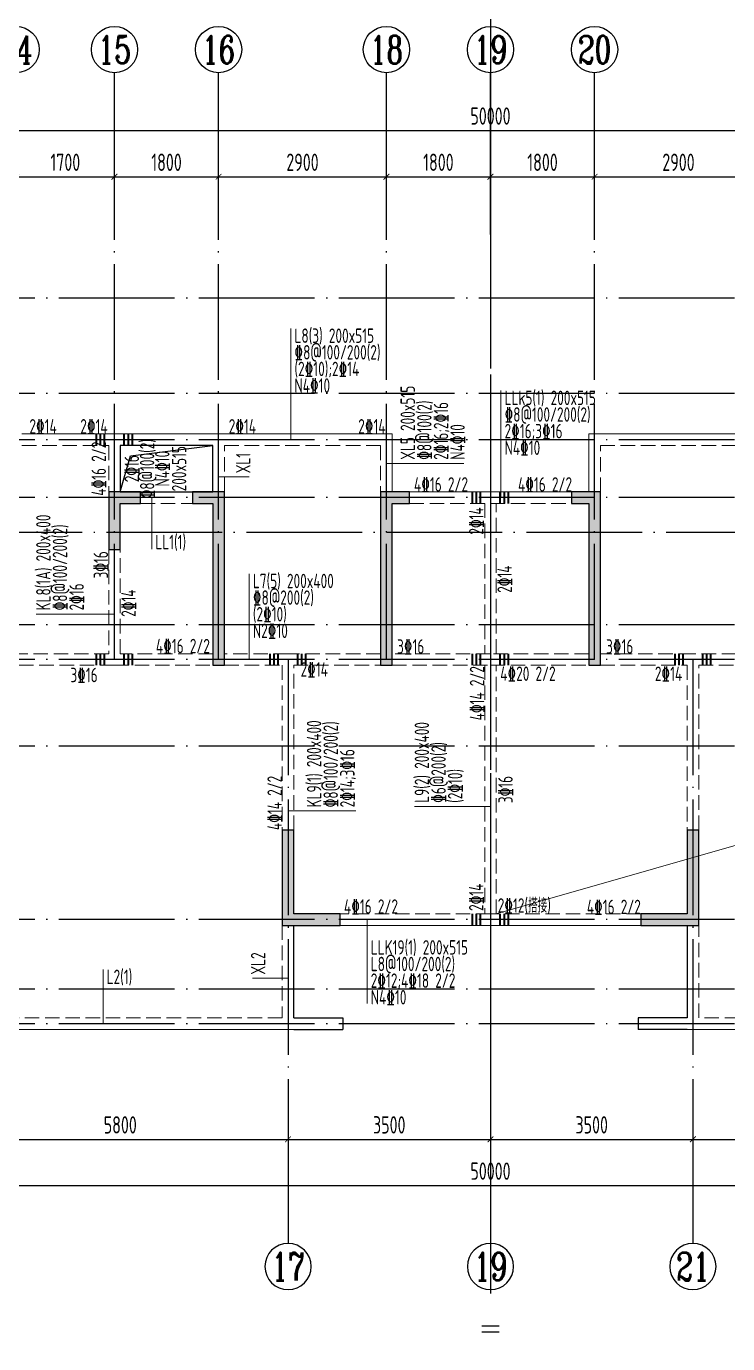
# Model space of a CAD drawing. Extents: x -668857 to 143095, y -247466 to 228182.
# Drawn here: x -80757 to -68633, y -84212 to -61426 of the extents above; entities that cross this region are included whole.
import ezdxf
from ezdxf.enums import TextEntityAlignment as Align

# ---------------------------------------------------------------- set-up
doc = ezdxf.new("R2010")
doc.units = 0
doc.header["$LTSCALE"] = 1000
for name, pattern in [('CENTER', [8, 5, -1, 1, -1]), ('DASH', [0.35, 0.25, -0.1]), ('DOTE', [2.42, 2, -0.2, 0.02, -0.2])]:
    doc.linetypes.add(name, pattern=pattern)
doc.layers.get('0').update_dxf_attribs({"linetype": 'CONTINUOUS'})
doc.layers.get('DEFPOINTS').update_dxf_attribs({"linetype": 'CONTINUOUS'})
for name, color, linetype in [('A-AXIS', 1, 'CONTINUOUS'), ('A-DOTE', 10, 'DOTE'), ('AXIS_NUM', 7, 'CONTINUOUS'), ('BEAM_CON', 4, 'CONTINUOUS'), ('S-D洞口', 4, 'CONTINUOUS'), ('S-L主梁线', 4, 'DASH'), ('S-L梁编号', 6, 'CONTINUOUS'), ('S-L梁配筋', 7, 'CONTINUOUS'), ('S-Q墙填充', 252, 'CONTINUOUS'), ('S-Q墙实线', 6, 'CONTINUOUS'), ('S-Y一般标注', 3, 'CONTINUOUS'), ('THIN', 7, 'CONTINUOUS')]:
    doc.layers.add(name, color=color, linetype=linetype)
doc.layers.add('梁附加箍筋', color=1, linetype='CONTINUOUS', lineweight=35)
doc.styles.add('TSSD_Axis', font='complex.shx', dxfattribs={"width": 0.7, "bigfont": 'hztxt.shx'})
doc.styles.add('TSSD_DIMENSION', font='Tssdeng.shx', dxfattribs={"width": 0.7, "bigfont": 'tssdchn.shx'})
doc.styles.add('TSSD_REIN', font='tssdeng.shx', dxfattribs={"width": 0.7, "height": 300, "bigfont": 'tssdchn.shx'})
doc.dimstyles.new('TSSD_100_100', dxfattribs={"dimtxt": 300, "dimasz": 100, "dimexe": 100, "dimexo": 250, "dimgap": 100, "dimtad": 1, "dimdec": 0, "dimzin": 0, "dimdsep": 46, "dimtxsty": 'TSSD_DIMENSION', "dimblk": 'ARCHTICK', "dimcen": 0, "dimdle": 100, "dimclrt": 7, "dimadec": 0, "dimazin": 0, "dimtfac": 1, "dimtdec": 0, "dimtix": 1, "dimtmove": 2, "dimatfit": 3, "dimldrblk": 'ARCHTICK', "dimfxl": 0, "dimtolj": 1, "dimtzin": 0, "dimarcsym": 0})

# ---------------------------------------------------------------- blocks, each defined once
blk = doc.blocks.new('ts_axno')
at = {"color": 0, "linetype": 'ByBlock', "lineweight": -2}
blk.add_circle((0, 0), 0.5, dxfattribs=at)
at = {"color": 0, "linetype": 'ByBlock', "lineweight": -2, "style": 'TSSD_Axis', "width": 0.7}
blk.add_attdef('A', text='', height=0.6, dxfattribs=at).set_placement((0, 0), align=Align.MIDDLE_CENTER)
blk = doc.blocks.new('_ArchTick')
at = {"color": 0, "linetype": 'ByBlock', "const_width": 0.15}
blk.add_lwpolyline([(-0.5, -0.5), (0.5, 0.5)], dxfattribs=at)
blk = doc.blocks.new('*D104')
at = {"layer": 'DEFPOINTS', "color": 0}
for p in [(23100, 19250), (21400, 18250), (23100, 18250)]:
    blk.add_point(p, dxfattribs=at)
at = {"layer": 'S-Y一般标注', "color": 0, "lineweight": -2}
for p, q in [((21300, 19250), (23200, 19250)), ((21400, 18500), (21400, 19350)), ((23100, 18500), (23100, 19350))]:
    blk.add_line(p, q, dxfattribs=at)
at = {"layer": 'S-Y一般标注', "color": 0, "lineweight": -2, "xscale": 100, "yscale": 100, "zscale": 100, "rotation": 180}
blk.add_blockref('_ArchTick', (21400, 19250), dxfattribs=at)
at = {"layer": 'S-Y一般标注', "color": 0, "lineweight": -2, "xscale": 100, "yscale": 100, "zscale": 100}
blk.add_blockref('_ArchTick', (23100, 19250), dxfattribs=at)
at = {"layer": 'S-Y一般标注', "color": 7, "insert": (22250, 19500), "char_height": 300, "attachment_point": 5, "style": 'TSSD_DIMENSION'}
blk.add_mtext('\\A1;1700', dxfattribs=at)
blk = doc.blocks.new('*D105')
at = {"layer": 'DEFPOINTS', "color": 0}
for p in [(24900, 19250), (23100, 18250), (24900, 18250)]:
    blk.add_point(p, dxfattribs=at)
at = {"layer": 'S-Y一般标注', "color": 0, "lineweight": -2}
for p, q in [((23000, 19250), (25000, 19250)), ((23100, 18500), (23100, 19350)), ((24900, 18500), (24900, 19350))]:
    blk.add_line(p, q, dxfattribs=at)
at = {"layer": 'S-Y一般标注', "color": 0, "lineweight": -2, "xscale": 100, "yscale": 100, "zscale": 100, "rotation": 180}
blk.add_blockref('_ArchTick', (23100, 19250), dxfattribs=at)
at = {"layer": 'S-Y一般标注', "color": 0, "lineweight": -2, "xscale": 100, "yscale": 100, "zscale": 100}
blk.add_blockref('_ArchTick', (24900, 19250), dxfattribs=at)
at = {"layer": 'S-Y一般标注', "color": 7, "insert": (24000, 19500), "char_height": 300, "attachment_point": 5, "style": 'TSSD_DIMENSION'}
blk.add_mtext('\\A1;1800', dxfattribs=at)
blk = doc.blocks.new('*D106')
at = {"layer": 'DEFPOINTS', "color": 0}
for p in [(27800, 19250), (24900, 18250), (27800, 18250)]:
    blk.add_point(p, dxfattribs=at)
at = {"layer": 'S-Y一般标注', "color": 0, "lineweight": -2}
for p, q in [((24800, 19250), (27900, 19250)), ((24900, 18500), (24900, 19350)), ((27800, 18500), (27800, 19350))]:
    blk.add_line(p, q, dxfattribs=at)
at = {"layer": 'S-Y一般标注', "color": 0, "lineweight": -2, "xscale": 100, "yscale": 100, "zscale": 100, "rotation": 180}
blk.add_blockref('_ArchTick', (24900, 19250), dxfattribs=at)
at = {"layer": 'S-Y一般标注', "color": 0, "lineweight": -2, "xscale": 100, "yscale": 100, "zscale": 100}
blk.add_blockref('_ArchTick', (27800, 19250), dxfattribs=at)
at = {"layer": 'S-Y一般标注', "color": 7, "insert": (26350, 19500), "char_height": 300, "attachment_point": 5, "style": 'TSSD_DIMENSION'}
blk.add_mtext('\\A1;2900', dxfattribs=at)
blk = doc.blocks.new('*D107')
at = {"layer": 'DEFPOINTS', "color": 0}
for p in [(29600, 19250), (27800, 18250), (29600, 18250)]:
    blk.add_point(p, dxfattribs=at)
at = {"layer": 'S-Y一般标注', "color": 0, "lineweight": -2}
for p, q in [((27700, 19250), (29700, 19250)), ((27800, 18500), (27800, 19350)), ((29600, 18500), (29600, 19350))]:
    blk.add_line(p, q, dxfattribs=at)
at = {"layer": 'S-Y一般标注', "color": 0, "lineweight": -2, "xscale": 100, "yscale": 100, "zscale": 100, "rotation": 180}
blk.add_blockref('_ArchTick', (27800, 19250), dxfattribs=at)
at = {"layer": 'S-Y一般标注', "color": 0, "lineweight": -2, "xscale": 100, "yscale": 100, "zscale": 100}
blk.add_blockref('_ArchTick', (29600, 19250), dxfattribs=at)
at = {"layer": 'S-Y一般标注', "color": 7, "insert": (28700, 19500), "char_height": 300, "attachment_point": 5, "style": 'TSSD_DIMENSION'}
blk.add_mtext('\\A1;1800', dxfattribs=at)
blk = doc.blocks.new('*D108')
at = {"layer": 'DEFPOINTS', "color": 0}
for p in [(31400, 19250), (29600, 18250), (31400, 18250)]:
    blk.add_point(p, dxfattribs=at)
at = {"layer": 'S-Y一般标注', "color": 0, "lineweight": -2}
for p, q in [((29500, 19250), (31500, 19250)), ((29600, 18500), (29600, 19350)), ((31400, 18500), (31400, 19350))]:
    blk.add_line(p, q, dxfattribs=at)
at = {"layer": 'S-Y一般标注', "color": 0, "lineweight": -2, "xscale": 100, "yscale": 100, "zscale": 100, "rotation": 180}
blk.add_blockref('_ArchTick', (29600, 19250), dxfattribs=at)
at = {"layer": 'S-Y一般标注', "color": 0, "lineweight": -2, "xscale": 100, "yscale": 100, "zscale": 100}
blk.add_blockref('_ArchTick', (31400, 19250), dxfattribs=at)
at = {"layer": 'S-Y一般标注', "color": 7, "insert": (30500, 19500), "char_height": 300, "attachment_point": 5, "style": 'TSSD_DIMENSION'}
blk.add_mtext('\\A1;1800', dxfattribs=at)
blk = doc.blocks.new('*D109')
at = {"layer": 'DEFPOINTS', "color": 0}
for p in [(34300, 19250), (31400, 18250), (34300, 18250)]:
    blk.add_point(p, dxfattribs=at)
at = {"layer": 'S-Y一般标注', "color": 0, "lineweight": -2}
for p, q in [((31300, 19250), (34400, 19250)), ((31400, 18500), (31400, 19350)), ((34300, 18500), (34300, 19350))]:
    blk.add_line(p, q, dxfattribs=at)
at = {"layer": 'S-Y一般标注', "color": 0, "lineweight": -2, "xscale": 100, "yscale": 100, "zscale": 100, "rotation": 180}
blk.add_blockref('_ArchTick', (31400, 19250), dxfattribs=at)
at = {"layer": 'S-Y一般标注', "color": 0, "lineweight": -2, "xscale": 100, "yscale": 100, "zscale": 100}
blk.add_blockref('_ArchTick', (34300, 19250), dxfattribs=at)
at = {"layer": 'S-Y一般标注', "color": 7, "insert": (32850, 19500), "char_height": 300, "attachment_point": 5, "style": 'TSSD_DIMENSION'}
blk.add_mtext('\\A1;2900', dxfattribs=at)
blk = doc.blocks.new('*D119')
at = {"layer": 'DEFPOINTS', "color": 0}
for p in [(54600, 20050), (4600, 18250), (54600, 18250)]:
    blk.add_point(p, dxfattribs=at)
at = {"layer": 'S-Y一般标注', "color": 0, "lineweight": -2}
for p, q in [((4600, 18500), (4600, 20150)), ((54600, 18500), (54600, 20150)), ((4500, 20050), (54700, 20050))]:
    blk.add_line(p, q, dxfattribs=at)
at = {"layer": 'S-Y一般标注', "color": 0, "lineweight": -2, "xscale": 100, "yscale": 100, "zscale": 100, "rotation": 180}
blk.add_blockref('_ArchTick', (4600, 20050), dxfattribs=at)
at = {"layer": 'S-Y一般标注', "color": 0, "lineweight": -2, "xscale": 100, "yscale": 100, "zscale": 100}
blk.add_blockref('_ArchTick', (54600, 20050), dxfattribs=at)
at = {"layer": 'S-Y一般标注', "color": 7, "insert": (29600, 20300), "char_height": 300, "attachment_point": 5, "style": 'TSSD_DIMENSION'}
blk.add_mtext('\\A1;50000', dxfattribs=at)
blk = doc.blocks.new('*D136')
at = {"layer": 'DEFPOINTS', "color": 0}
for p in [(20300, 3600), (26100, 3600), (26100, 2600)]:
    blk.add_point(p, dxfattribs=at)
at = {"layer": 'S-Y一般标注', "color": 0, "lineweight": -2}
for p, q in [((20300, 3350), (20300, 2500)), ((26100, 3350), (26100, 2500)), ((20200, 2600), (26200, 2600))]:
    blk.add_line(p, q, dxfattribs=at)
at = {"layer": 'S-Y一般标注', "color": 0, "lineweight": -2, "xscale": 100, "yscale": 100, "zscale": 100, "rotation": 180}
blk.add_blockref('_ArchTick', (20300, 2600), dxfattribs=at)
at = {"layer": 'S-Y一般标注', "color": 0, "lineweight": -2, "xscale": 100, "yscale": 100, "zscale": 100}
blk.add_blockref('_ArchTick', (26100, 2600), dxfattribs=at)
at = {"layer": 'S-Y一般标注', "color": 7, "insert": (23200, 2850), "char_height": 300, "attachment_point": 5, "style": 'TSSD_DIMENSION'}
blk.add_mtext('\\A1;5800', dxfattribs=at)
blk = doc.blocks.new('*D137')
at = {"layer": 'DEFPOINTS', "color": 0}
for p in [(26100, 3600), (29600, 3600), (29600, 2600)]:
    blk.add_point(p, dxfattribs=at)
at = {"layer": 'S-Y一般标注', "color": 0, "lineweight": -2}
for p, q in [((26100, 3350), (26100, 2500)), ((29600, 3350), (29600, 2500)), ((26000, 2600), (29700, 2600))]:
    blk.add_line(p, q, dxfattribs=at)
at = {"layer": 'S-Y一般标注', "color": 0, "lineweight": -2, "xscale": 100, "yscale": 100, "zscale": 100, "rotation": 180}
blk.add_blockref('_ArchTick', (26100, 2600), dxfattribs=at)
at = {"layer": 'S-Y一般标注', "color": 0, "lineweight": -2, "xscale": 100, "yscale": 100, "zscale": 100}
blk.add_blockref('_ArchTick', (29600, 2600), dxfattribs=at)
at = {"layer": 'S-Y一般标注', "color": 7, "insert": (27850, 2850), "char_height": 300, "attachment_point": 5, "style": 'TSSD_DIMENSION'}
blk.add_mtext('\\A1;3500', dxfattribs=at)
blk = doc.blocks.new('*D138')
at = {"layer": 'DEFPOINTS', "color": 0}
for p in [(33100, 3600), (38900, 3600), (38900, 2600)]:
    blk.add_point(p, dxfattribs=at)
at = {"layer": 'S-Y一般标注', "color": 0, "lineweight": -2}
for p, q in [((33100, 3350), (33100, 2500)), ((38900, 3350), (38900, 2500)), ((33000, 2600), (39000, 2600))]:
    blk.add_line(p, q, dxfattribs=at)
at = {"layer": 'S-Y一般标注', "color": 0, "lineweight": -2, "xscale": 100, "yscale": 100, "zscale": 100, "rotation": 180}
blk.add_blockref('_ArchTick', (33100, 2600), dxfattribs=at)
at = {"layer": 'S-Y一般标注', "color": 0, "lineweight": -2, "xscale": 100, "yscale": 100, "zscale": 100}
blk.add_blockref('_ArchTick', (38900, 2600), dxfattribs=at)
at = {"layer": 'S-Y一般标注', "color": 7, "insert": (36000, 2850), "char_height": 300, "attachment_point": 5, "style": 'TSSD_DIMENSION'}
blk.add_mtext('\\A1;5800', dxfattribs=at)
blk = doc.blocks.new('*D142')
at = {"layer": 'DEFPOINTS', "color": 0}
for p in [(4600, 3600), (54600, 3600), (54600, 1800)]:
    blk.add_point(p, dxfattribs=at)
at = {"layer": 'S-Y一般标注', "color": 0, "lineweight": -2}
for p, q in [((4600, 3350), (4600, 1700)), ((54600, 3350), (54600, 1700)), ((4500, 1800), (54700, 1800))]:
    blk.add_line(p, q, dxfattribs=at)
at = {"layer": 'S-Y一般标注', "color": 0, "lineweight": -2, "xscale": 100, "yscale": 100, "zscale": 100, "rotation": 180}
blk.add_blockref('_ArchTick', (4600, 1800), dxfattribs=at)
at = {"layer": 'S-Y一般标注', "color": 0, "lineweight": -2, "xscale": 100, "yscale": 100, "zscale": 100}
blk.add_blockref('_ArchTick', (54600, 1800), dxfattribs=at)
at = {"layer": 'S-Y一般标注', "color": 7, "insert": (29600, 2050), "char_height": 300, "attachment_point": 5, "style": 'TSSD_DIMENSION'}
blk.add_mtext('\\A1;50000', dxfattribs=at)
blk = doc.blocks.new('*D145')
at = {"layer": 'DEFPOINTS', "color": 0}
for p in [(29600, 3600), (33100, 3600), (33100, 2600)]:
    blk.add_point(p, dxfattribs=at)
at = {"layer": 'S-Y一般标注', "color": 0, "lineweight": -2}
for p, q in [((29600, 3350), (29600, 2500)), ((33100, 3350), (33100, 2500)), ((29500, 2600), (33200, 2600))]:
    blk.add_line(p, q, dxfattribs=at)
at = {"layer": 'S-Y一般标注', "color": 0, "lineweight": -2, "xscale": 100, "yscale": 100, "zscale": 100, "rotation": 180}
blk.add_blockref('_ArchTick', (29600, 2600), dxfattribs=at)
at = {"layer": 'S-Y一般标注', "color": 0, "lineweight": -2, "xscale": 100, "yscale": 100, "zscale": 100}
blk.add_blockref('_ArchTick', (33100, 2600), dxfattribs=at)
at = {"layer": 'S-Y一般标注', "color": 7, "insert": (31350, 2850), "char_height": 300, "attachment_point": 5, "style": 'TSSD_DIMENSION'}
blk.add_mtext('\\A1;3500', dxfattribs=at)
blk = doc.blocks.new('20210807.15312446')
at = {"layer": 'S-Q墙填充'}
h = blk.add_hatch(color=252, dxfattribs=at)
h.dxf.hatch_style = 1
h.paths.add_polyline_path([(79416, 66140), (79416, 65140), (79616, 65140), (79616, 65940), (79966, 65940), (79966, 66140)])
h = blk.add_hatch(color=252, dxfattribs=at)
h.dxf.hatch_style = 1
h.paths.add_polyline_path([(81416, 66140), (80866, 66140), (80866, 65940), (81216, 65940), (81216, 63140), (81416, 63140)])
h = blk.add_hatch(color=252, dxfattribs=at)
h.dxf.hatch_style = 1
h.paths.add_polyline_path([(84116, 66140), (84116, 63140), (84316, 63140), (84316, 65940), (84616, 65940), (84616, 66140)])
h = blk.add_hatch(color=252, dxfattribs=at)
h.dxf.hatch_style = 1
h.paths.add_polyline_path([(87916, 66140), (87416, 66140), (87416, 65940), (87716, 65940), (87716, 63140), (87916, 63140)])
h = blk.add_hatch(color=252, dxfattribs=at)
h.dxf.hatch_style = 1
h.paths.add_polyline_path([(82416, 58640), (83316, 58640), (83416, 58640), (83416, 58840), (83316, 58840), (82616, 58840), (82616, 60290), (82416, 60290)])
h = blk.add_hatch(color=252, dxfattribs=at)
h.dxf.hatch_style = 1
h.paths.add_polyline_path([(88716, 58840), (88616, 58840), (88616, 58640), (88716, 58640), (89616, 58640), (89616, 60290), (89416, 60290), (89416, 58840)])
at = {"layer": 'BEAM_CON'}
for p, q in [((82616, 57040), (82616, 58640)), ((89416, 58640), (89416, 57040)), ((82616, 57040), (83466, 57040)), ((83466, 57040), (83466, 56840)), ((88566, 57040), (88566, 56840)), ((89416, 57040), (88566, 57040)), ((82616, 56840), (83466, 56840)), ((89416, 56840), (88566, 56840))]:
    blk.add_line(p, q, dxfattribs=at)
at = {"layer": 'S-D洞口', "color": 5}
blk.add_lwpolyline([(79616, 66140), (81216, 66140), (81216, 66940), (79616, 66940), (79616, 66140), (79793, 66762), (81216, 66940)], dxfattribs=at)
at = {"layer": 'S-L主梁线', "linetype": 'ByBlock', "lineweight": 18}
for p, q in [((79516, 67140), (77916, 67140)), ((81316, 67140), (79516, 67140)), ((84316, 67140), (81316, 67140)), ((84316, 66140), (84316, 67140)), ((87716, 67140), (87716, 66140)), ((90716, 67140), (87716, 67140)), ((79616, 66940), (81216, 66940)), ((79616, 66140), (79616, 66940)), ((81216, 66940), (81216, 66140)), ((80866, 66140), (79966, 66140)), ((86016, 66140), (84616, 66140)), ((87416, 66140), (86016, 66140)), ((83416, 58640), (86016, 58640)), ((86016, 58640), (88616, 58640)), ((76616, 56840), (82616, 56840)), ((89416, 56840), (95416, 56840))]:
    blk.add_line(p, q, dxfattribs=at)
at = {"layer": 'S-L主梁线', "linetype": 'DASH', "lineweight": 18}
for p, q in [((77916, 66940), (79416, 66940)), ((79416, 66940), (79416, 66140)), ((81416, 66940), (84116, 66940)), ((81416, 66140), (81416, 66940)), ((84116, 66940), (84116, 66140)), ((87916, 66940), (90616, 66940)), ((87916, 66140), (87916, 66940)), ((79966, 65940), (80866, 65940)), ((84616, 65940), (86016, 65940)), ((85916, 65940), (85916, 63340)), ((86016, 65940), (87416, 65940)), ((86116, 63340), (86116, 65940)), ((79416, 65140), (79416, 63340)), ((79616, 63340), (79616, 65140)), ((79416, 63340), (76816, 63340)), ((76816, 63140), (79516, 63140)), ((79516, 63140), (81216, 63140)), ((81216, 63340), (79616, 63340)), ((82516, 63340), (81416, 63340)), ((81416, 63140), (82416, 63140)), ((82416, 63140), (82416, 60290)), ((84116, 63340), (82516, 63340)), ((82616, 63140), (84116, 63140)), ((82616, 60290), (82616, 63140)), ((86016, 63340), (84316, 63340)), ((84316, 63140), (86016, 63140)), ((85916, 63140), (85916, 58840)), ((87716, 63340), (86016, 63340)), ((86016, 63140), (87716, 63140)), ((86116, 58840), (86116, 63140)), ((89516, 63340), (87916, 63340)), ((87916, 63140), (89416, 63140)), ((89416, 63140), (89416, 60290)), ((90616, 63340), (89516, 63340)), ((89616, 63140), (90616, 63140)), ((89616, 60290), (89616, 63140)), ((86016, 58840), (83416, 58840)), ((88616, 58840), (86016, 58840)), ((82416, 58640), (82416, 57040)), ((89616, 57040), (89616, 58640)), ((82416, 57040), (76816, 57040)), ((95216, 57040), (89616, 57040))]:
    blk.add_line(p, q, dxfattribs=at)
at = {"layer": 'S-Q墙实线'}
for points in [[(79416, 66140), (79416, 65140), (79616, 65140), (79616, 65940), (79966, 65940), (79966, 66140)], [(81416, 66140), (80866, 66140), (80866, 65940), (81216, 65940), (81216, 63140), (81416, 63140)], [(84116, 66140), (84116, 63140), (84316, 63140), (84316, 65940), (84616, 65940), (84616, 66140)], [(87916, 66140), (87416, 66140), (87416, 65940), (87716, 65940), (87716, 63140), (87916, 63140)], [(82416, 58640), (83316, 58640), (83416, 58640), (83416, 58840), (83316, 58840), (82616, 58840), (82616, 60290), (82416, 60290)], [(88716, 58840), (88616, 58840), (88616, 58640), (88716, 58640), (89616, 58640), (89616, 60290), (89416, 60290), (89416, 58840)]]:
    blk.add_lwpolyline(points, close=True, dxfattribs=at)
blk = doc.blocks.new('20210726.16395156')
at = {"layer": 'A-AXIS'}
for p, q in [((23100, 18249.9), (23100, 21049.9)), ((24900, 18249.9), (24900, 21049.9)), ((27800, 18249.9), (27800, 21049.9)), ((29600, 18249.9), (29600, 21049.9)), ((31400, 18249.9), (31400, 21049.9)), ((26100, 3600), (26100, 800)), ((29600, 3600), (29600, 800)), ((33100, 3600), (33100, 800))]:
    blk.add_line(p, q, dxfattribs=at)
at = {"layer": 'A-DOTE'}
for p, q in [((23100, 10900), (23100, 18249.9)), ((24900, 10900), (24900, 18249.9)), ((27800, 10900), (27800, 18249.9)), ((29600, 18249.9), (29600, 3600)), ((31400, 10900), (31400, 18249.9)), ((55600, 17150), (3600, 17150)), ((55600, 15500), (3600, 15500)), ((55600, 14700), (3600, 14700)), ((55600, 13700), (3600, 13700)), ((3600, 13100.3), (55600, 13100.3)), ((55600, 11500), (3600, 11500)), ((55600, 10900), (3600, 10900)), ((26100, 10900), (26100, 3600)), ((33100, 10900), (33100, 3600)), ((55600, 9400), (3600, 9400)), ((55600, 6400), (3600, 6400)), ((55600, 5200), (3600, 5200)), ((55600, 4600), (3600, 4600))]:
    blk.add_line(p, q, dxfattribs=at)
at = {"layer": 'A-AXIS'}
ref = blk.add_blockref('ts_axno', (21400, 21449.9), dxfattribs=dict(at, xscale=800, yscale=800, zscale=800))
ref.add_attrib('8', '14', dxfattribs={"layer": 'AXIS_NUM', "height": 480, "style": 'TSSD_Axis', "width": 0.7}).set_placement((21400, 21449.9), align=Align.MIDDLE_CENTER)
ref = blk.add_blockref('ts_axno', (23100, 21449.9), dxfattribs=dict(at, xscale=800, yscale=800, zscale=800))
ref.add_attrib('9', '15', dxfattribs={"layer": 'AXIS_NUM', "height": 480, "style": 'TSSD_Axis', "width": 0.7}).set_placement((23100, 21449.9), align=Align.MIDDLE_CENTER)
ref = blk.add_blockref('ts_axno', (24900, 21449.9), dxfattribs=dict(at, xscale=800, yscale=800, zscale=800))
ref.add_attrib('10', '16', dxfattribs={"layer": 'AXIS_NUM', "height": 480, "style": 'TSSD_Axis', "width": 0.7}).set_placement((24900, 21449.9), align=Align.MIDDLE_CENTER)
ref = blk.add_blockref('ts_axno', (27800, 21449.9), dxfattribs=dict(at, xscale=800, yscale=800, zscale=800))
ref.add_attrib('11', '18', dxfattribs={"layer": 'AXIS_NUM', "height": 480, "style": 'TSSD_Axis', "width": 0.7}).set_placement((27800, 21449.9), align=Align.MIDDLE_CENTER)
ref = blk.add_blockref('ts_axno', (29600, 21449.9), dxfattribs=dict(at, xscale=800, yscale=800, zscale=800))
ref.add_attrib('12', '19', dxfattribs={"layer": 'AXIS_NUM', "height": 480, "style": 'TSSD_Axis', "width": 0.7}).set_placement((29600, 21449.9), align=Align.MIDDLE_CENTER)
ref = blk.add_blockref('ts_axno', (31400, 21449.9), dxfattribs=dict(at, xscale=800, yscale=800, zscale=800))
ref.add_attrib('13', '20', dxfattribs={"layer": 'AXIS_NUM', "height": 480, "style": 'TSSD_Axis', "width": 0.7}).set_placement((31400, 21449.9), align=Align.MIDDLE_CENTER)
ref = blk.add_blockref('ts_axno', (26100, 400), dxfattribs=dict(at, xscale=-800, yscale=800, zscale=800, rotation=180))
ref.add_attrib('10', '17', dxfattribs={"layer": 'AXIS_NUM', "height": 480, "style": 'TSSD_Axis', "width": 0.7}).set_placement((26100, 400), align=Align.MIDDLE_CENTER)
ref = blk.add_blockref('ts_axno', (29600, 400), dxfattribs=dict(at, xscale=-800, yscale=800, zscale=800, rotation=180))
ref.add_attrib('13', '19', dxfattribs={"layer": 'AXIS_NUM', "height": 480, "style": 'TSSD_Axis', "width": 0.7}).set_placement((29600, 400), align=Align.MIDDLE_CENTER)
ref = blk.add_blockref('ts_axno', (33100, 400), dxfattribs=dict(at, xscale=-800, yscale=800, zscale=800, rotation=180))
ref.add_attrib('13', '21', dxfattribs={"layer": 'AXIS_NUM', "height": 480, "style": 'TSSD_Axis', "width": 0.7}).set_placement((33100, 400), align=Align.MIDDLE_CENTER)
at = {"layer": 'S-Y一般标注'}
for base, p1, p2, picture, middle in [((54600, 20049.9), (4600, 18249.9), (54600, 18249.9), '*D119', (29600, 20299.9)), ((23100, 19249.9), (21400, 18249.9), (23100, 18249.9), '*D104', (22250, 19499.9)), ((24900, 19249.9), (23100, 18249.9), (24900, 18249.9), '*D105', (24000, 19499.9)), ((27800, 19249.9), (24900, 18249.9), (27800, 18249.9), '*D106', (26350, 19499.9)), ((29600, 19249.9), (27800, 18249.9), (29600, 18249.9), '*D107', (28700, 19499.9)), ((31400, 19249.9), (29600, 18249.9), (31400, 18249.9), '*D108', (30500, 19499.9)), ((34300, 19249.9), (31400, 18249.9), (34300, 18249.9), '*D109', (32850, 19499.9)), ((54600, 1800), (4600, 3600), (54600, 3600), '*D142', (29600, 2050)), ((26100, 2600), (20300, 3600), (26100, 3600), '*D136', (23200, 2850)), ((29600, 2600), (26100, 3600), (29600, 3600), '*D137', (27850, 2850)), ((33100, 2600), (29600, 3600), (33100, 3600), '*D145', (31350, 2850)), ((38900, 2600.1), (33100, 3600), (38900, 3600.1), '*D138', (36000, 2850.1))]:
    dim = blk.add_linear_dim(base=base, p1=p1, p2=p2, dimstyle='TSSD_100_100', dxfattribs=at)
    dim.commit()
    dim.dimension.update_dxf_attribs({"geometry": picture, "text_midpoint": middle})

msp = doc.modelspace()

# ---------------------------------------------------------------- linework, layer by layer
at = {"layer": 'S-L梁编号', "lineweight": 18}
for p, q in [((-76184.54, -68577.56), (-76184.54, -66651.91)), ((-72552.41, -69577.56), (-72552.41, -67727.55)), ((-74533.1, -68986.11), (-73195.67, -68986.11)), ((-77433.1, -69220.09), (-76902.33, -69220.09)), ((-78589.56, -69578.01), (-78589.56, -70471.34)), ((-76903.65, -72377.56), (-76903.65, -70894.73)), ((-79233.09, -71592.06), (-80588.14, -71592.06)), ((-72733.1, -74919.66), (-74043.99, -74919.66)), ((-76233.1, -74997.82), (-75063.61, -74997.82)), ((-74865.53, -76883.17), (-74865.53, -78325.38)), ((-79431.06, -78677.4), (-79431.06, -77741.92)), ((-76233.1, -77891.27), (-76846.29, -77891.27))]:
    msp.add_line(p, q, dxfattribs=at)
msp.add_lwpolyline([(-72633.1, -76777.56), (-47833.09, -69677.56)], dxfattribs=at)
at = {"layer": 'THIN', "linetype": 'CENTER'}
msp.add_line((-72733.09, -60344.78), (-72733.09, -84211.7), dxfattribs=at)
at = {"layer": 'THIN'}
for p, q in [((-72583.09, -83911.7), (-72883.09, -83911.7)), ((-72583.09, -84011.7), (-72883.09, -84011.7))]:
    msp.add_line(p, q, dxfattribs=at)
at = {"layer": '梁附加箍筋', "lineweight": 35}
for p, q in [((-79543.09, -68677.56), (-79543.09, -68477.56)), ((-79473.09, -68677.56), (-79473.09, -68477.56)), ((-79403.09, -68677.56), (-79403.09, -68477.56)), ((-79063.09, -68677.56), (-79063.09, -68477.56)), ((-78993.09, -68677.56), (-78993.09, -68477.56)), ((-78923.09, -68677.56), (-78923.09, -68477.56)), ((-73043.09, -69677.56), (-73043.09, -69477.56)), ((-72973.09, -69677.56), (-72973.09, -69477.56)), ((-72903.09, -69677.56), (-72903.09, -69477.56)), ((-72563.09, -69677.56), (-72563.09, -69477.56)), ((-72493.09, -69677.56), (-72493.09, -69477.56)), ((-72423.09, -69677.56), (-72423.09, -69477.56)), ((-79543.09, -72477.56), (-79543.09, -72277.56)), ((-79473.09, -72477.56), (-79473.09, -72277.56)), ((-79403.09, -72477.56), (-79403.09, -72277.56)), ((-79063.09, -72477.56), (-79063.09, -72277.56)), ((-78993.09, -72477.56), (-78993.09, -72277.56)), ((-78923.09, -72477.56), (-78923.09, -72277.56)), ((-76543.1, -72477.56), (-76543.1, -72277.56)), ((-76473.1, -72477.56), (-76473.1, -72277.56)), ((-76403.1, -72477.56), (-76403.1, -72277.56)), ((-76063.1, -72477.56), (-76063.1, -72277.56)), ((-75993.1, -72477.56), (-75993.1, -72277.56)), ((-75923.1, -72477.56), (-75923.1, -72277.56)), ((-73043.1, -72477.56), (-73043.1, -72277.56)), ((-72973.1, -72477.56), (-72973.1, -72277.56)), ((-72903.1, -72477.56), (-72903.1, -72277.56)), ((-72563.1, -72477.56), (-72563.1, -72277.56)), ((-72493.1, -72477.56), (-72493.1, -72277.56)), ((-72423.1, -72477.56), (-72423.1, -72277.56)), ((-69543.08, -72477.56), (-69543.08, -72277.56)), ((-69473.08, -72477.56), (-69473.08, -72277.56)), ((-69403.08, -72477.56), (-69403.08, -72277.56)), ((-69063.08, -72477.56), (-69063.08, -72277.56)), ((-68993.08, -72477.56), (-68993.08, -72277.56)), ((-68923.08, -72477.56), (-68923.08, -72277.56)), ((-73043.1, -76977.56), (-73043.1, -76777.56)), ((-72973.1, -76977.56), (-72973.1, -76777.56)), ((-72903.1, -76977.56), (-72903.1, -76777.56)), ((-72563.1, -76977.56), (-72563.1, -76777.56)), ((-72493.1, -76977.56), (-72493.1, -76777.56)), ((-72423.1, -76977.56), (-72423.1, -76777.56))]:
    msp.add_line(p, q, dxfattribs=at)

# ---------------------------------------------------------------- block references
at = {"layer": 'A-DOTE'}
msp.add_blockref('20210726.16395156', (-102333.09, -83277.61), dxfattribs=at)
at = {"layer": 'S-Q墙填充'}
msp.add_blockref('20210807.15312446', (-158748.73, -135617.1), dxfattribs=at)

# ---------------------------------------------------------------- texts
at = {"layer": 'S-L梁编号', "color": 6, "style": 'TSSD_REIN', "width": 0.7}
for s, p in [('L8(3) 200x515', (-76122.04, -66901.91)), ('LLk5(1) 200x515', (-72489.91, -67977.55)), ('LL1(1)', (-78527.06, -70471.34)), ('L7(5) 200x400', (-76841.15, -71144.73)), ('LLK19(1) 200x515', (-74803.03, -77482.12)), ('L2(1)', (-79368.56, -77991.92))]:
    msp.add_text(s, height=250, dxfattribs=at).set_placement(p)
for s, p in [('XL5 200x515', (-74038.94, -68923.61)), ('XL1', (-76883.1, -69157.59)), ('KL8(1A) 200x400', (-80338.14, -71529.56)), ('KL9(1) 200x400', (-75657.84, -74935.32)), ('L9(2) 200x400', (-73793.99, -74857.16)), ('XL2', (-76625.13, -77828.77))]:
    msp.add_text(s, height=250, rotation=90, dxfattribs=at).set_placement(p)
at = {"layer": 'S-L梁配筋', "color": 7, "style": 'TSSD_REIN', "width": 0.7}
for s, p in [('%%1328@100/200(2)', (-76122.04, -67189.41)), ('(2%%13210);2%%13214', (-76122.04, -67476.91)), ('N4%%13210', (-76122.04, -67764.41)), ('%%1328@100/200(2)', (-72489.91, -68265.05)), ('2%%13216;3%%13216', (-72489.91, -68552.55)), ('N4%%13210', (-72489.91, -68840.05)), ('%%1328@200(2)', (-76841.15, -71432.23)), ('(2%%13210)', (-76841.15, -71719.73)), ('N2%%13210', (-76841.15, -72007.23)), ('3%%13216', (-79995.6, -72771.16)), ('2%%13214', (-69891.08, -72749.28)), ('2%%13212(搭接)', (-72607.29, -76757.36)), ('L8@100/200(2)', (-74803.03, -77769.62)), ('N4%%13210', (-74803.03, -78344.62))]:
    msp.add_text(s, height=250, dxfattribs=at).set_placement(p)
for s, p in [('%%1328@100(2)', (-73751.44, -68923.61)), ('2%%13216;2%%13216', (-73463.94, -68923.61)), ('N4%%13210', (-73176.44, -68923.61)), ('2%%13214', (-72854.25, -70218.84)), ('%%1328@100/200(2)', (-80050.64, -71529.56)), ('2%%13216', (-79763.14, -71529.56)), ('%%1328@100/200(2)', (-75370.34, -74935.32)), ('%%1326@200(2)', (-73506.49, -74857.16)), ('2%%13214;3%%13216', (-75082.84, -74935.32)), ('4%%13214 2/2', (-76339.77, -75327.89)), ('(2%%13210)', (-73218.99, -74857.16)), ('2%%13214', (-72854.25, -76727.56))]:
    msp.add_text(s, height=250, rotation=90, dxfattribs=at).set_placement(p)
for s, p in [('2%%13214', (-80230.9, -68469.08)), ('2%%13214', (-79351.18, -68469.08)), ('2%%13214', (-76785.35, -68469.08)), ('2%%13214', (-74546.3, -68469.08)), ('4%%13216 2/2', (-77583.1, -72269.93)), ('3%%13216', (-73876.6, -72277.35)), ('3%%13216', (-70263.3, -72277.35))]:
    msp.add_text(s, height=250, dxfattribs=at).set_placement(p, align=Align.RIGHT)
for s, p in [('%%1328@100(2)', (-78544.07, -69077.56)), ('4%%13216 2/2', (-79380.4, -69077.56)), ('N4%%13210', (-78281.84, -69077.56)), ('200x515', (-77991.03, -69077.56)), ('2%%13216', (-78808.68, -69077.56)), ('3%%13216', (-79344.19, -70740.56)), ('2%%13214', (-72363.44, -70988)), ('2%%13214', (-78864.84, -71403.89)), ('3%%13216', (-72348.84, -74627.56))]:
    msp.add_text(s, height=250, rotation=90, dxfattribs=at).set_placement(p, align=Align.CENTER)
at = {"layer": 'S-L梁配筋', "color": 1, "style": 'TSSD_REIN', "width": 0.7}
for p in [(-73120.98, -69473.93), (-71322.59, -69473.93)]:
    msp.add_text('4%%13216 2/2', height=250, dxfattribs=at).set_placement(p, align=Align.RIGHT)
at = {"layer": 'S-L梁配筋', "color": 7, "style": 'TSSD_REIN', "width": 0.7}
msp.add_text('2%%13214', height=250, dxfattribs=at).set_placement((-75779.83, -72749.88), align=Align.BOTTOM_CENTER)
for s, rotation, p in [('4%%13214 2/2', 90, (-72840.75, -72492.16)), ('4%%13216 2/2', 360, (-74331.93, -76775.87)), ('4%%13216 2/2', 360, (-70133.01, -76782.36))]:
    msp.add_text(s, height=250, rotation=rotation, dxfattribs=at).set_placement(p, align=Align.RIGHT)
at = {"layer": 'S-L梁配筋', "color": 1, "style": 'TSSD_REIN', "width": 0.7}
msp.add_text('4%%13220 2/2', height=250, dxfattribs=at).set_placement((-72085.5, -72748.1), align=Align.CENTER)
msp.add_text('2%%13212;4%%13218 2/2', height=250, dxfattribs=at).set_placement((-74803.03, -78057.12))

doc.saveas('drawing.dxf')
